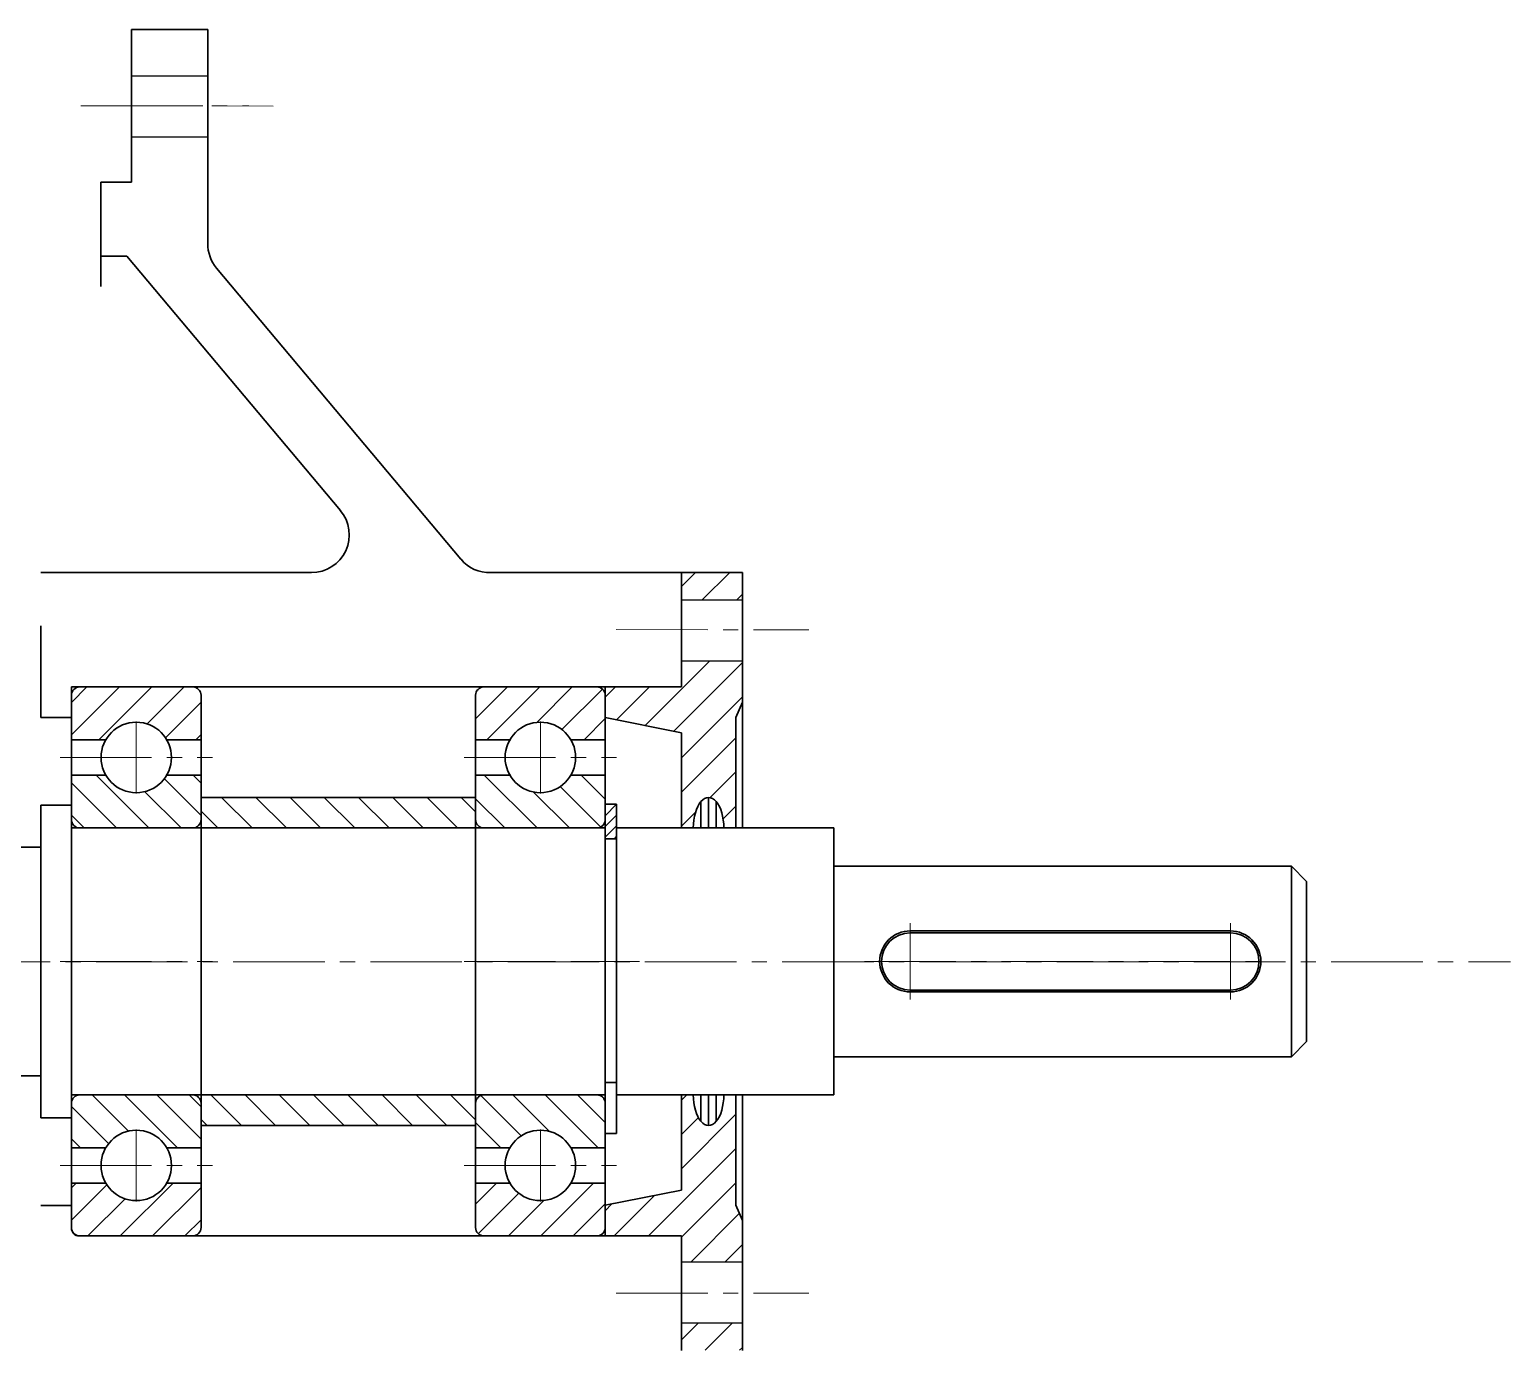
# Model space of a CAD drawing. Header units: millimetres. Extents: x -594 to 6367, y -2099 to 456.
# Drawn here: x 6172.8 to 6367, y 56.1 to 229.3 of the extents above; entities that cross this region are included whole.
import ezdxf

# ---------------------------------------------------------------- set-up
doc = ezdxf.new("R2010")
doc.units = ezdxf.units.MM
doc.set_wipeout_variables(frame=1)
doc.linetypes.add('点画线', pattern=[18, 12, -2, 2, -2])
for name, color, linetype, lineweight in [('中心线层', 1, '点画线', 18), ('剖面线层', 4, 'Continuous', 18), ('粗实线层', 7, 'Continuous', 35)]:
    doc.layers.add(name, color=color, linetype=linetype, lineweight=lineweight)
pattern_1 = [(45, (0, 0), (-2.1213203, 2.1213203), [])]
pattern_2 = [(315, (0, 0), (2.1213203, 2.1213203), [])]

# ---------------------------------------------------------------- blocks, each defined once
blk = doc.blocks.new('*X10')
at = {"layer": '中心线层'}
for p, q in [((4, 5), (4, -5)), ((46, -5), (46, 5))]:
    blk.add_line(p, q, dxfattribs=at)
at = {"layer": '中心线层', "linetype": '点画线', "lineweight": 18}
blk.add_line((-2, 0), (52, 0), dxfattribs=at)
at = {"layer": '粗实线层'}
for p, q in [((4, 4), (46, 4)), ((4, 3.75), (46, 3.75)), ((4, -3.75), (46, -3.75)), ((4, -4), (46, -4))]:
    blk.add_line(p, q, dxfattribs=at)
for centre, radius, start, end in [((4, 0), 4, 90, 270), ((46, 0), 4, 270, 90), ((4, 0), 3.75, 90, 270), ((46, 0), 3.75, 270, 90)]:
    blk.add_arc(centre, radius, start, end, dxfattribs=at)
blk = doc.blocks.new('*X11')
at = {"layer": '剖面线层'}
h = blk.add_hatch(dxfattribs=at)
h.set_pattern_fill('USERPATTERN', color=256, style=0, pattern_type=0)
h.set_pattern_definition([(45, (0, 0), (-0.707107, 0.707107), [])])
h.paths.add_polyline_path([(0, 16.1), (0, 16.6), (0, 20.62), (1.5, 20.62), (1.5, 16.1)], flags=0)
at = {"layer": '粗实线层', "linetype": 'Continuous', "lineweight": 35}
h = blk.add_hatch(dxfattribs=at)
h.set_pattern_fill('USERPATTERN', color=256, style=0, pattern_type=0)
h.set_pattern_definition(pattern_1)
h.paths.add_polyline_path([(0, 16.1), (0, 16.6), (0, 20.62), (1.5, 20.62), (1.5, 16.1)], flags=0)
at = {"layer": '中心线层'}
blk.add_line((-3, 0), (4.5, 0), dxfattribs=at)
at = {"layer": '粗实线层', "linetype": 'Continuous', "lineweight": 35}
for p, q in [((0, 20.62), (1.5, 20.62)), ((0, -22.55), (0, 20.62)), ((1.5, -22.55), (1.5, 20.62)), ((0, 16.1), (1.5, 16.1)), ((0, -15.86), (1.5, -15.86)), ((0, -22.55), (1.5, -22.55))]:
    blk.add_line(p, q, dxfattribs=at)

msp = doc.modelspace()

# ---------------------------------------------------------------- hatches: boundary and pattern name
at = {"layer": '剖面线层'}
h = msp.add_hatch(dxfattribs=at)
h.set_pattern_fill('ANSI31', color=256, style=0, pattern_type=0)
h.paths.add_polyline_path([(6266.32, 158.08), (6258.32, 158.08), (6258.32, 154.5), (6266.32, 154.46)], flags=0)
edge = h.paths.add_edge_path(flags=0)
edge.add_line((6266.32, 141.07), (6266.32, 146.46))
edge.add_line((6266.32, 146.46), (6258.32, 146.5))
edge.add_line((6258.32, 146.5), (6258.32, 143.08))
edge.add_line((6258.32, 143.08), (6248.32, 143.08))
edge.add_line((6248.32, 143.08), (6248.32, 139.06))
edge.add_line((6248.32, 139.06), (6258.32, 137.08))
edge.add_line((6258.32, 137.08), (6258.32, 124.58))
edge.add_line((6258.32, 124.58), (6259.88, 124.58))
edge.add_ellipse((6261.88, 124.58), major_axis=(0, -4), ratio=0.5, start_angle=181.0336, end_angle=270)
edge.add_ellipse((6261.88, 124.58), major_axis=(0, -4), ratio=0.5, start_angle=180, end_angle=181.0336)
edge.add_ellipse((6261.88, 124.58), major_axis=(0, -4), ratio=0.5, start_angle=178.9664, end_angle=180)
edge.add_ellipse((6261.88, 124.58), major_axis=(0, -4), ratio=0.5, start_angle=90, end_angle=178.9664)
edge.add_line((6263.88, 124.58), (6265.45, 124.58))
edge.add_line((6265.45, 124.58), (6265.45, 139.06))
edge.add_line((6265.45, 139.06), (6266.32, 141.07))
edge = h.paths.add_edge_path(flags=0)
edge.add_line((6265.45, 89.58), (6263.88, 89.58))
edge.add_ellipse((6261.88, 89.58), major_axis=(0, 4), ratio=0.5, start_angle=181.0336, end_angle=270)
edge.add_ellipse((6261.88, 89.58), major_axis=(0, 4), ratio=0.5, start_angle=180, end_angle=181.0336)
edge.add_ellipse((6261.88, 89.58), major_axis=(0, 4), ratio=0.5, start_angle=178.9664, end_angle=180)
edge.add_ellipse((6261.88, 89.58), major_axis=(0, 4), ratio=0.5, start_angle=90, end_angle=178.9664)
edge.add_line((6259.88, 89.58), (6258.32, 89.58))
edge.add_line((6258.32, 89.58), (6258.32, 77.08))
edge.add_line((6258.32, 77.08), (6248.32, 75.1))
edge.add_line((6248.32, 75.1), (6248.32, 71.08))
edge.add_line((6248.32, 71.08), (6258.32, 71.08))
edge.add_line((6258.32, 71.08), (6258.32, 67.65))
edge.add_line((6258.32, 67.65), (6266.32, 67.69))
edge.add_line((6266.32, 67.69), (6266.32, 73.09))
edge.add_line((6266.32, 73.09), (6265.45, 75.1))
edge.add_line((6265.45, 75.1), (6265.45, 89.58))
h.paths.add_polyline_path([(6266.32, 59.69), (6258.32, 59.65), (6258.32, 56.1), (6266.32, 56.09)], flags=0)
h = msp.add_hatch(dxfattribs=at)
h.set_pattern_fill('USERPATTERN', color=256, style=0, pattern_type=0)
h.set_pattern_definition(pattern_1)
edge = h.paths.add_edge_path(flags=0)
edge.add_line((6178.32, 136.14), (6178.32, 137.24))
edge.add_line((6178.32, 137.24), (6178.32, 141.98))
edge.add_arc((6179.42, 141.98), 1.1, 90, 180, ccw=False)
edge.add_line((6179.42, 143.08), (6194.22, 143.08))
edge.add_arc((6194.22, 141.98), 1.1, 0, 90, ccw=False)
edge.add_line((6195.32, 141.98), (6195.32, 136.14))
edge.add_line((6195.32, 136.14), (6190.83, 136.14))
edge.add_arc((6186.82, 133.83), 4.63, 30, 90)
edge.add_arc((6186.82, 133.83), 4.63, 90, 150)
edge.add_line((6182.82, 136.14), (6178.32, 136.14))
h = msp.add_hatch(dxfattribs=at)
h.set_pattern_fill('USERPATTERN', color=256, style=0, pattern_type=0)
h.set_pattern_definition(pattern_1)
edge = h.paths.add_edge_path(flags=0)
edge.add_line((6231.32, 136.14), (6231.32, 137.24))
edge.add_line((6231.32, 137.24), (6231.32, 141.98))
edge.add_arc((6232.42, 141.98), 1.1, 90, 180, ccw=False)
edge.add_line((6232.42, 143.08), (6247.22, 143.08))
edge.add_arc((6247.22, 141.98), 1.1, 0, 90, ccw=False)
edge.add_line((6248.32, 141.98), (6248.32, 136.14))
edge.add_line((6248.32, 136.14), (6243.83, 136.14))
edge.add_arc((6239.82, 133.83), 4.63, 30, 90)
edge.add_arc((6239.82, 133.83), 4.62, 90, 150)
edge.add_line((6235.82, 136.14), (6231.32, 136.14))
h = msp.add_hatch(dxfattribs=at)
h.set_pattern_fill('USERPATTERN', color=256, style=0, pattern_type=0)
h.set_pattern_definition(pattern_2)
edge = h.paths.add_edge_path(flags=0)
edge.add_line((6178.32, 125.68), (6178.32, 130.41))
edge.add_line((6178.32, 130.41), (6178.32, 131.51))
edge.add_line((6178.32, 131.51), (6182.82, 131.51))
edge.add_arc((6186.82, 133.83), 4.63, 210, 270)
edge.add_arc((6186.82, 133.83), 4.63, 270, 330)
edge.add_line((6190.83, 131.51), (6195.32, 131.51))
edge.add_line((6195.32, 131.51), (6195.32, 125.68))
edge.add_arc((6194.22, 125.68), 1.1, -90, 0, ccw=False)
edge.add_line((6194.22, 124.58), (6179.42, 124.58))
edge.add_arc((6179.42, 125.68), 1.1, 180, 270, ccw=False)
h = msp.add_hatch(dxfattribs=at)
h.set_pattern_fill('ANSI31', color=256, style=0, pattern_type=0)
h.set_pattern_definition([(135, (0, 0), (-2.245064, -2.245064), [])])
h.paths.add_polyline_path([(6231.32, 128.58), (6195.32, 128.58), (6195.32, 124.58), (6231.32, 124.58)], flags=0)
h.paths.add_polyline_path([(6231.32, 89.58), (6195.32, 89.58), (6195.32, 85.58), (6231.32, 85.58)], flags=0)
h = msp.add_hatch(dxfattribs=at)
h.set_pattern_fill('USERPATTERN', color=256, style=0, pattern_type=0)
h.set_pattern_definition(pattern_2)
edge = h.paths.add_edge_path(flags=0)
edge.add_line((6178.32, 82.64), (6178.32, 83.74))
edge.add_line((6178.32, 83.74), (6178.32, 88.48))
edge.add_arc((6179.42, 88.48), 1.1, 90, 180, ccw=False)
edge.add_line((6179.42, 89.58), (6194.22, 89.58))
edge.add_arc((6194.22, 88.48), 1.1, 0, 90, ccw=False)
edge.add_line((6195.32, 88.48), (6195.32, 82.64))
edge.add_line((6195.32, 82.64), (6190.83, 82.64))
edge.add_arc((6186.82, 80.33), 4.63, 30, 90)
edge.add_arc((6186.82, 80.33), 4.62, 90, 150)
edge.add_line((6182.82, 82.64), (6178.32, 82.64))
h = msp.add_hatch(dxfattribs=at)
h.set_pattern_fill('USERPATTERN', color=256, style=0, pattern_type=0)
h.set_pattern_definition(pattern_1)
edge = h.paths.add_edge_path(flags=0)
edge.add_line((6178.32, 72.18), (6178.32, 76.91))
edge.add_line((6178.32, 76.91), (6178.32, 78.01))
edge.add_line((6178.32, 78.01), (6182.82, 78.01))
edge.add_arc((6186.82, 80.33), 4.62, 210, 270)
edge.add_arc((6186.82, 80.33), 4.62, 270, 330)
edge.add_line((6190.83, 78.01), (6195.32, 78.01))
edge.add_line((6195.32, 78.01), (6195.32, 72.18))
edge.add_arc((6194.22, 72.18), 1.1, -90, 0, ccw=False)
edge.add_line((6194.22, 71.08), (6179.42, 71.08))
edge.add_arc((6179.42, 72.18), 1.1, 180, 270, ccw=False)
h = msp.add_hatch(dxfattribs=at)
h.set_pattern_fill('USERPATTERN', color=256, style=0, pattern_type=0)
h.set_pattern_definition(pattern_1)
edge = h.paths.add_edge_path(flags=0)
edge.add_line((6231.32, 72.18), (6231.32, 76.91))
edge.add_line((6231.32, 76.91), (6231.32, 78.01))
edge.add_line((6231.32, 78.01), (6235.82, 78.01))
edge.add_arc((6239.82, 80.33), 4.62, 210, 270)
edge.add_arc((6239.82, 80.33), 4.63, 270, 330)
edge.add_line((6243.83, 78.01), (6248.32, 78.01))
edge.add_line((6248.32, 78.01), (6248.32, 72.18))
edge.add_arc((6247.22, 72.18), 1.1, 270, 360, ccw=False)
edge.add_line((6247.22, 71.08), (6232.42, 71.08))
edge.add_arc((6232.42, 72.18), 1.1, 180, 270, ccw=False)

# ---------------------------------------------------------------- linework, layer by layer
at = {"layer": '中心线层'}
for p, q in [((6179.54, 219.29), (6204.79, 219.26)), ((6182.74, 219.28), (6201.6, 219.28)), ((6249.78, 150.59), (6275.03, 150.56)), ((6186.82, 138.55), (6186.82, 129.1)), ((6239.82, 138.55), (6239.82, 129.1)), ((6176.82, 133.83), (6196.82, 133.83)), ((6229.82, 133.83), (6249.82, 133.83)), ((6176.82, 107.08), (6196.82, 107.08)), ((6186.82, 75.6), (6186.82, 85.05)), ((6239.82, 75.6), (6239.82, 85.05)), ((6176.82, 80.33), (6196.82, 80.33)), ((6229.82, 80.33), (6249.82, 80.33)), ((6249.78, 63.56), (6275.03, 63.59))]:
    msp.add_line(p, q, dxfattribs=at)
at = {"layer": '粗实线层'}
for p, q in [((6186.19, 229.28), (6186.19, 209.28)), ((6186.19, 229.28), (6196.19, 229.28)), ((6186.19, 219.58), (6186.19, 229.28)), ((6196.19, 229.28), (6196.19, 201.21)), ((6186.19, 223.21), (6196.19, 223.16)), ((6186.19, 209.28), (6186.19, 219.58)), ((6186.19, 209.28), (6186.19, 219.58)), ((6186.19, 215.21), (6196.19, 215.16)), ((6182.19, 209.28), (6182.19, 195.58)), ((6182.19, 209.28), (6186.19, 209.28)), ((6182.19, 209.28), (6186.19, 209.28)), ((6185.59, 199.58), (6182.19, 199.58)), ((6185.59, 199.58), (6213.59, 166.23)), ((6197.36, 198), (6229.41, 159.82)), ((6174.32, 158.08), (6209.81, 158.08)), ((6233.29, 158.08), (6266.32, 158.08)), ((6258.32, 158.08), (6258.32, 143.08)), ((6266.32, 158.08), (6266.32, 124.58)), ((6258.32, 154.5), (6266.43, 154.46)), ((6174.32, 139.08), (6174.32, 151.08)), ((6258.32, 146.5), (6266.43, 146.46)), ((6178.32, 139.08), (6178.32, 143.08)), ((6178.32, 143.08), (6179.42, 143.08)), ((6178.32, 142.08), (6178.32, 72.08)), ((6178.32, 141.98), (6178.32, 72.18)), ((6179.32, 143.08), (6200.32, 143.08)), ((6194.22, 143.08), (6179.42, 143.08)), ((6195.32, 72.18), (6195.32, 141.98)), ((6200.32, 143.08), (6226.32, 143.08)), ((6226.32, 143.08), (6247.32, 143.08)), ((6231.32, 141.98), (6231.32, 72.18)), ((6247.22, 143.08), (6232.42, 143.08)), ((6247.32, 143.08), (6258.32, 143.08)), ((6248.32, 139.06), (6248.32, 143.08)), ((6266.32, 141.07), (6265.45, 139.06)), ((6174.32, 139.08), (6178.32, 139.08)), ((6248.32, 139.06), (6258.32, 137.08)), ((6265.45, 139.06), (6265.45, 124.58)), ((6182.82, 136.14), (6178.32, 136.14)), ((6190.83, 136.14), (6195.32, 136.14)), ((6235.82, 136.14), (6231.32, 136.14)), ((6243.83, 136.14), (6248.32, 136.14)), ((6258.32, 137.08), (6258.32, 124.58)), ((6182.82, 131.51), (6178.32, 131.51)), ((6190.83, 131.51), (6195.32, 131.51)), ((6235.82, 131.51), (6231.32, 131.51)), ((6243.83, 131.51), (6248.32, 131.51)), ((6195.32, 128.58), (6231.32, 128.58)), ((6261.88, 128.58), (6261.88, 124.58)), ((6178.32, 127.58), (6174.32, 127.58)), ((6174.32, 127.58), (6174.32, 107.08)), ((6178.32, 107.08), (6178.32, 127.58)), ((6260.88, 128.04), (6260.88, 124.58)), ((6262.88, 128.04), (6262.88, 124.58)), ((6278.32, 124.58), (6178.32, 124.58)), ((6178.32, 124.58), (6178.32, 107.08)), ((6179.42, 124.58), (6194.22, 124.58)), ((6232.42, 124.58), (6247.22, 124.58)), ((6252.32, 124.58), (6268.32, 124.58)), ((6258.32, 124.58), (6266.32, 124.58)), ((6258.32, 124.58), (6265.45, 124.58)), ((6278.32, 107.08), (6278.32, 124.58)), ((6174.32, 122.08), (6144.32, 122.08)), ((6174.32, 107.08), (6174.32, 122.08)), ((6338.32, 119.58), (6278.32, 119.58)), ((6278.32, 119.58), (6278.32, 107.08)), ((6338.32, 119.58), (6340.32, 117.58)), ((6338.32, 107.08), (6338.32, 119.58)), ((6340.32, 107.08), (6340.32, 117.58)), ((6174.32, 86.58), (6174.32, 107.08)), ((6174.32, 107.08), (6174.32, 92.08)), ((6178.32, 107.08), (6178.32, 86.58)), ((6278.32, 107.08), (6278.32, 89.58)), ((6338.32, 107.08), (6338.32, 94.58)), ((6340.32, 107.08), (6340.32, 96.58)), ((6338.32, 94.58), (6340.32, 96.58)), ((6338.32, 94.58), (6278.32, 94.58)), ((6174.32, 92.08), (6144.32, 92.08)), ((6278.32, 89.58), (6178.32, 89.58)), ((6178.32, 89.58), (6247.32, 89.58)), ((6179.32, 89.58), (6200.32, 89.58)), ((6179.42, 89.58), (6194.22, 89.58)), ((6232.42, 89.58), (6247.22, 89.58)), ((6258.32, 77.08), (6258.32, 89.58)), ((6260.88, 86.11), (6260.88, 89.58)), ((6261.88, 85.58), (6261.88, 89.58)), ((6262.88, 86.11), (6262.88, 89.58)), ((6265.45, 75.1), (6265.45, 89.58)), ((6266.32, 56.08), (6266.32, 89.58)), ((6178.32, 86.58), (6174.32, 86.58)), ((6195.32, 85.58), (6231.32, 85.58)), ((6182.82, 82.64), (6178.32, 82.64)), ((6190.83, 82.64), (6195.32, 82.64)), ((6235.82, 82.64), (6231.32, 82.64)), ((6243.83, 82.64), (6248.32, 82.64)), ((6182.82, 78.01), (6178.32, 78.01)), ((6190.83, 78.01), (6195.32, 78.01)), ((6235.82, 78.01), (6231.32, 78.01)), ((6243.83, 78.01), (6248.32, 78.01)), ((6248.32, 75.1), (6258.32, 77.08)), ((6174.32, 75.08), (6178.32, 75.08)), ((6248.32, 75.1), (6248.32, 71.08)), ((6266.32, 73.09), (6265.45, 75.1)), ((6179.32, 71.08), (6200.32, 71.08)), ((6179.42, 71.08), (6194.22, 71.08)), ((6200.32, 71.08), (6226.32, 71.08)), ((6226.32, 71.08), (6247.32, 71.08)), ((6232.42, 71.08), (6247.22, 71.08)), ((6247.32, 71.08), (6258.32, 71.08)), ((6258.32, 56.08), (6258.32, 71.08)), ((6258.32, 67.65), (6266.43, 67.69)), ((6258.32, 59.65), (6266.43, 59.69))]:
    msp.add_line(p, q, dxfattribs=at)
for centre in [(6186.82, 133.83), (6239.82, 133.83), (6186.82, 80.33), (6239.82, 80.33)]:
    msp.add_circle(centre, 4.62, dxfattribs=at)
for centre, radius, start, end in [((6201.19, 201.21), 5, 180, 220.0098), ((6209.82, 163.02), 4.94, 269.846, 40.4293), ((6233.11, 162.86), 4.79, 219.4462, 272.2241), ((6179.42, 141.98), 1.1, 90, 180), ((6194.22, 141.98), 1.1, 0, 90), ((6232.42, 141.98), 1.1, 90, 180), ((6247.22, 141.98), 1.1, 0, 90), ((6179.42, 125.68), 1.1, 180, 270), ((6194.22, 125.68), 1.1, 270, 0), ((6232.42, 125.68), 1.1, 180, 270), ((6179.42, 88.48), 1.1, 90, 180), ((6194.22, 88.48), 1.1, 0, 90), ((6232.42, 88.48), 1.1, 90, 180), ((6247.32, 88.58), 1, 360, 90), ((6179.42, 72.18), 1.1, 180, 270), ((6179.32, 72.08), 1, 180, 270), ((6194.22, 72.18), 1.1, 270, 0), ((6232.42, 72.18), 1.1, 180, 270), ((6247.22, 72.18), 1.1, 270, 360)]:
    msp.add_arc(centre, radius, start, end, dxfattribs=at)
for centre, major_axis in [((6261.88, 124.58), (0, -4)), ((6261.88, 89.58), (0, 4))]:
    msp.add_ellipse(centre, major_axis=major_axis, ratio=0.5, start_param=1.570796, end_param=4.712389, dxfattribs=at)

# ---------------------------------------------------------------- wipeouts: each hides what was drawn before it
msp.add_wipeout([(6334.32, 107.08), (6334.32, 107.1), (6334.32, 107.13), (6334.32, 107.15), (6334.32, 107.18), (6334.32, 107.2), (6334.32, 107.23), (6334.32, 107.25), (6334.32, 107.28), (6334.32, 107.3), (6334.31, 107.33), (6334.31, 107.35), (6334.31, 107.38), (6334.31, 107.4), (6334.31, 107.43), (6334.3, 107.45), (6334.3, 107.48), (6334.3, 107.5), (6334.3, 107.53), (6334.29, 107.55), (6334.29, 107.58), (6334.29, 107.6), (6334.28, 107.63), (6334.28, 107.65), (6334.28, 107.68), (6334.27, 107.7), (6334.27, 107.73), (6334.26, 107.75), (6334.26, 107.78), (6334.26, 107.8), (6334.25, 107.83), (6334.25, 107.83), (6334.21, 108.01), (6334.16, 108.18), (6334.11, 108.36), (6334.05, 108.53), (6333.98, 108.7), (6333.9, 108.87), (6333.81, 109.03), (6333.72, 109.19), (6333.62, 109.35), (6333.51, 109.5), (6333.39, 109.64), (6333.27, 109.78), (6333.14, 109.91), (6333.01, 110.04), (6332.87, 110.16), (6332.73, 110.27), (6332.58, 110.38), (6332.42, 110.48), (6332.26, 110.57), (6332.1, 110.66), (6331.93, 110.74), (6331.76, 110.81), (6331.59, 110.87), (6331.41, 110.92), (6331.23, 110.97), (6331.05, 111.01), (6330.87, 111.04), (6330.69, 111.06), (6330.51, 111.07), (6330.32, 111.08), (6330.32, 111.08), (6288.32, 111.08), (6288.32, 111.08), (6288.14, 111.07), (6287.95, 111.06), (6287.77, 111.04), (6287.59, 111.01), (6287.41, 110.97), (6287.23, 110.92), (6287.05, 110.87), (6286.88, 110.81), (6286.71, 110.74), (6286.54, 110.66), (6286.38, 110.57), (6286.22, 110.48), (6286.07, 110.38), (6285.92, 110.27), (6285.77, 110.16), (6285.63, 110.04), (6285.5, 109.91), (6285.37, 109.78), (6285.25, 109.64), (6285.14, 109.5), (6285.03, 109.35), (6284.93, 109.19), (6284.83, 109.03), (6284.75, 108.87), (6284.67, 108.7), (6284.6, 108.53), (6284.53, 108.36), (6284.48, 108.18), (6284.43, 108.01), (6284.39, 107.83), (6284.39, 107.83), (6284.39, 107.8), (6284.38, 107.78), (6284.38, 107.75), (6284.37, 107.73), (6284.37, 107.7), (6284.37, 107.68), (6284.36, 107.65), (6284.36, 107.63), (6284.36, 107.6), (6284.35, 107.58), (6284.35, 107.55), (6284.35, 107.53), (6284.34, 107.5), (6284.34, 107.48), (6284.34, 107.45), (6284.34, 107.43), (6284.33, 107.4), (6284.33, 107.38), (6284.33, 107.35), (6284.33, 107.33), (6284.33, 107.3), (6284.33, 107.28), (6284.33, 107.25), (6284.32, 107.23), (6284.32, 107.2), (6284.32, 107.18), (6284.32, 107.15), (6284.32, 107.13), (6284.32, 107.1), (6284.32, 107.08), (6284.32, 107.08), (6284.33, 106.87), (6284.34, 106.66), (6284.37, 106.45), (6284.41, 106.24), (6284.46, 106.04), (6284.52, 105.84), (6284.59, 105.64), (6284.67, 105.45), (6284.76, 105.26), (6284.86, 105.08), (6284.97, 104.9), (6285.09, 104.73), (6285.21, 104.56), (6285.35, 104.4), (6285.49, 104.25), (6285.64, 104.1), (6285.8, 103.97), (6285.97, 103.84), (6286.14, 103.72), (6286.32, 103.61), (6286.51, 103.51), (6286.69, 103.42), (6286.89, 103.34), (6287.09, 103.27), (6287.29, 103.21), (6287.49, 103.16), (6287.7, 103.13), (6287.9, 103.1), (6288.11, 103.08), (6288.32, 103.08), (6288.32, 103.08), (6330.32, 103.08), (6330.32, 103.08), (6330.53, 103.08), (6330.74, 103.1), (6330.95, 103.13), (6331.15, 103.16), (6331.36, 103.21), (6331.56, 103.27), (6331.75, 103.34), (6331.95, 103.42), (6332.14, 103.51), (6332.32, 103.61), (6332.5, 103.72), (6332.67, 103.84), (6332.84, 103.97), (6333, 104.1), (6333.15, 104.25), (6333.29, 104.4), (6333.43, 104.56), (6333.56, 104.73), (6333.68, 104.9), (6333.79, 105.08), (6333.89, 105.26), (6333.98, 105.45), (6334.06, 105.64), (6334.13, 105.84), (6334.19, 106.04), (6334.23, 106.24), (6334.27, 106.45), (6334.3, 106.66), (6334.32, 106.87)]).dxf.layer = '中心线层'

# ---------------------------------------------------------------- next in the draw order: block references
at = {"layer": '中心线层'}
msp.add_blockref('*X10', (6284.32, 107.08), dxfattribs=at)

# ---------------------------------------------------------------- next in the draw order: wipeouts: each hides what was drawn before it
msp.add_wipeout([(6249.82, 107.08), (6249.82, 108.69), (6249.82, 108.69), (6249.82, 123.18), (6249.82, 123.18), (6249.82, 127.7), (6249.82, 127.7), (6248.32, 127.7), (6248.32, 127.7), (6248.32, 123.18), (6248.32, 123.18), (6248.32, 108.69), (6248.32, 108.69), (6248.32, 107.08), (6248.32, 107.08), (6248.32, 91.22), (6248.32, 91.22), (6248.32, 84.53), (6248.32, 84.53), (6249.82, 84.53), (6249.82, 84.53), (6249.82, 91.22), (6249.82, 91.22)]).dxf.layer = '中心线层'

# ---------------------------------------------------------------- next in the draw order: hatches: boundary and pattern name
at = {"layer": '剖面线层'}
h = msp.add_hatch(dxfattribs=at)
h.set_pattern_fill('USERPATTERN', color=256, style=0, pattern_type=0)
h.set_pattern_definition(pattern_2)
edge = h.paths.add_edge_path(flags=0)
edge.add_line((6231.32, 125.68), (6231.32, 130.41))
edge.add_line((6231.32, 130.41), (6231.32, 131.51))
edge.add_line((6231.32, 131.51), (6235.82, 131.51))
edge.add_arc((6239.82, 133.83), 4.63, 210, 270)
edge.add_arc((6239.82, 133.83), 4.62, 270, 330)
edge.add_line((6243.83, 131.51), (6248.32, 131.51))
edge.add_line((6248.32, 131.51), (6248.32, 125.68))
edge.add_arc((6247.22, 125.68), 1.1, 270, 360, ccw=False)
edge.add_line((6247.22, 124.58), (6232.42, 124.58))
edge.add_arc((6232.42, 125.68), 1.1, 180, 270, ccw=False)
h = msp.add_hatch(dxfattribs=at)
h.set_pattern_fill('USERPATTERN', color=256, style=0, pattern_type=0)
h.set_pattern_definition(pattern_2)
edge = h.paths.add_edge_path(flags=0)
edge.add_line((6231.32, 82.64), (6231.32, 83.74))
edge.add_line((6231.32, 83.74), (6231.32, 88.48))
edge.add_arc((6232.42, 88.48), 1.1, 90, 180, ccw=False)
edge.add_line((6232.42, 89.58), (6247.22, 89.58))
edge.add_arc((6247.22, 88.48), 1.1, 0, 90, ccw=False)
edge.add_line((6248.32, 88.48), (6248.32, 82.64))
edge.add_line((6248.32, 82.64), (6243.83, 82.64))
edge.add_arc((6239.82, 80.33), 4.62, 30, 90)
edge.add_arc((6239.82, 80.33), 4.63, 90, 150)
edge.add_line((6235.82, 82.64), (6231.32, 82.64))

# ---------------------------------------------------------------- next in the draw order: linework, layer by layer
at = {"layer": '中心线层'}
for p, q in [((5641.54, 107.05), (6367.04, 107.05)), ((6229.82, 107.08), (6249.82, 107.08))]:
    msp.add_line(p, q, dxfattribs=at)
at = {"layer": '粗实线层'}
msp.add_line((6248.32, 72.18), (6248.32, 141.98), dxfattribs=at)
for centre, start, end in [((6247.22, 125.68), 270, 360), ((6247.22, 88.48), 0, 90)]:
    msp.add_arc(centre, 1.1, start, end, dxfattribs=at)

# ---------------------------------------------------------------- next in the draw order: block references
at = {"layer": '中心线层'}
msp.add_blockref('*X11', (6248.32, 107.08), dxfattribs=at)

doc.saveas('drawing.dxf')
